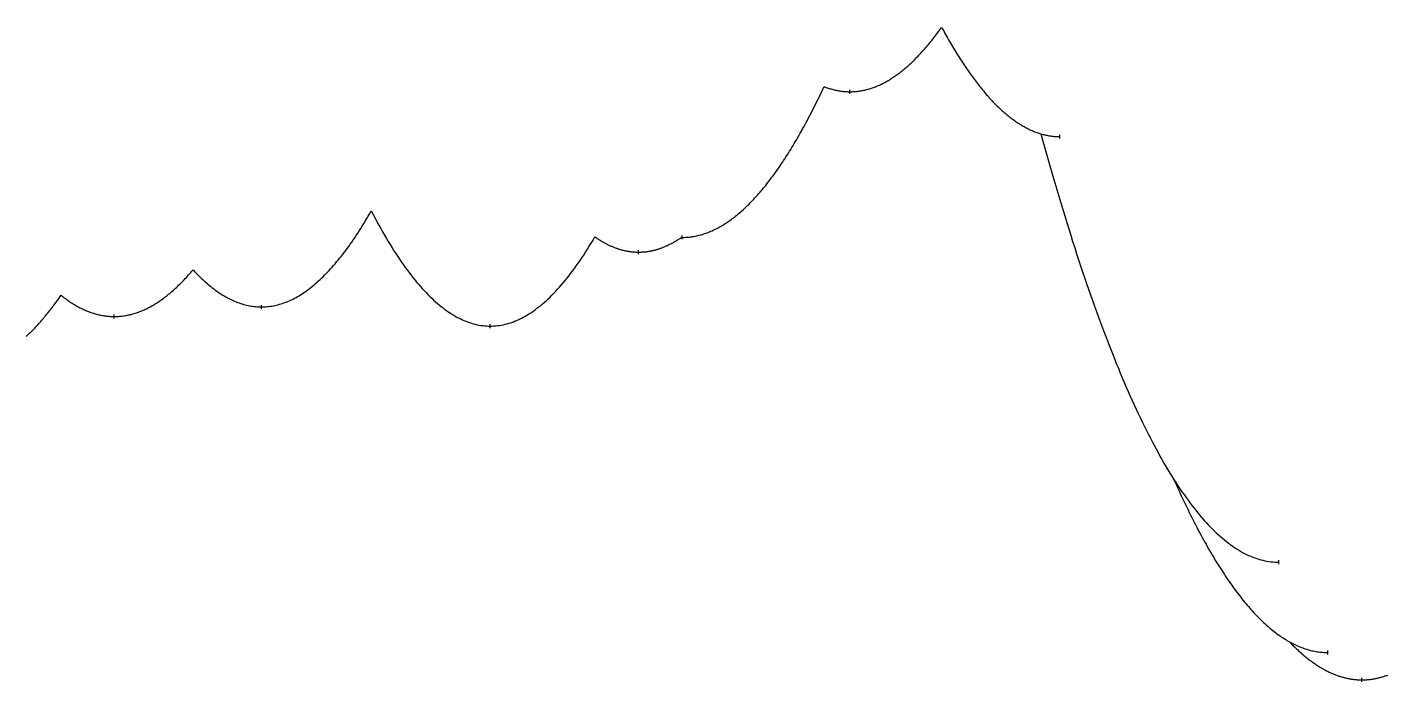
# Model space of a CAD drawing. Header units: metres. Extents: x -24 to 28195, y -4452 to 524.
# Drawn here: x 24665 to 28195, y -4379 to -2680 of the extents above; entities that cross this region are included whole.
import ezdxf

# ---------------------------------------------------------------- set-up
doc = ezdxf.new("R2010")
doc.units = ezdxf.units.M
doc.layers.add('CATENARIES', color=7, linetype='Continuous')
doc.layers.add('CATENARY_VERTEX_TICKS', color=7, linetype='Continuous')

msp = doc.modelspace()

# ---------------------------------------------------------------- linework, layer by layer
at = {"layer": 'CATENARIES'}
for points in [[(26732.9, -2834.2, 0), (26735.5, -2835.2, 0), (26738.1, -2836.1, 0), (26740.6, -2837.1, 0), (26743.2, -2837.9, 0), (26745.8, -2838.8, 0), (26748.3, -2839.6, 0), (26750.9, -2840.3, 0), (26753.5, -2841.1, 0), (26756.1, -2841.7, 0), (26758.6, -2842.4, 0), (26761.2, -2843, 0), (26763.8, -2843.5, 0), (26766.3, -2844.1, 0), (26768.9, -2844.6, 0), (26771.5, -2845, 0), (26774.1, -2845.4, 0), (26776.6, -2845.8, 0), (26779.2, -2846.1, 0), (26781.8, -2846.4, 0), (26784.3, -2846.7, 0), (26786.9, -2846.9, 0), (26789.5, -2847.1, 0), (26792.1, -2847.2, 0), (26794.6, -2847.3, 0), (26797.2, -2847.3, 0), (26799.8, -2847.4, 0), (26802.3, -2847.3, 0), (26804.9, -2847.3, 0), (26807.4, -2847.2, 0), (26810, -2847.1, 0), (26812.6, -2846.9, 0), (26815.1, -2846.7, 0), (26817.7, -2846.4, 0), (26820.3, -2846.1, 0), (26822.8, -2845.8, 0), (26825.4, -2845.4, 0), (26827.9, -2845, 0), (26830.5, -2844.6, 0), (26833.1, -2844.1, 0), (26835.6, -2843.6, 0), (26838.2, -2843, 0), (26840.7, -2842.4, 0), (26843.3, -2841.8, 0), (26845.9, -2841.1, 0), (26848.4, -2840.4, 0), (26851, -2839.6, 0), (26853.5, -2838.8, 0), (26856.1, -2838, 0), (26858.7, -2837.1, 0), (26861.2, -2836.2, 0), (26863.8, -2835.3, 0), (26866.3, -2834.3, 0), (26868.9, -2833.3, 0), (26871.5, -2832.2, 0), (26874, -2831.1, 0), (26876.6, -2830, 0), (26879.1, -2828.8, 0), (26881.7, -2827.6, 0), (26884.3, -2826.3, 0), (26886.8, -2825, 0), (26889.4, -2823.7, 0), (26892, -2822.3, 0), (26894.5, -2820.9, 0), (26897.1, -2819.5, 0), (26899.6, -2818, 0), (26902.2, -2816.4, 0), (26904.8, -2814.9, 0), (26907.3, -2813.3, 0), (26909.9, -2811.6, 0), (26912.4, -2809.9, 0), (26915, -2808.2, 0), (26917.6, -2806.5, 0), (26920.1, -2804.7, 0), (26922.7, -2802.8, 0), (26925.2, -2801, 0), (26927.8, -2799, 0), (26930.4, -2797.1, 0), (26932.9, -2795.1, 0), (26935.5, -2793.1, 0), (26938, -2791, 0), (26940.6, -2788.9, 0), (26943.2, -2786.7, 0), (26945.7, -2784.6, 0), (26948.3, -2782.3, 0), (26950.9, -2780.1, 0), (26953.4, -2777.8, 0), (26956, -2775.4, 0), (26958.5, -2773, 0), (26961.1, -2770.6, 0), (26963.7, -2768.2, 0), (26966.2, -2765.7, 0), (26968.8, -2763.1, 0), (26971.3, -2760.6, 0), (26973.9, -2758, 0), (26976.5, -2755.3, 0), (26979, -2752.6, 0), (26981.6, -2749.9, 0), (26984.1, -2747.1, 0), (26986.7, -2744.3, 0), (26989.3, -2741.5, 0), (26991.8, -2738.6, 0), (26994.4, -2735.7, 0), (26996.9, -2732.7, 0), (26999.5, -2729.7, 0), (27002.1, -2726.7, 0), (27004.6, -2723.6, 0), (27007.2, -2720.5, 0), (27009.8, -2717.3, 0), (27012.3, -2714.1, 0), (27014.9, -2710.9, 0), (27017.4, -2707.6, 0), (27020, -2704.3, 0), (27022.6, -2700.9, 0), (27025.1, -2697.5, 0), (27027.7, -2694.1, 0), (27030.2, -2690.6, 0), (27032.8, -2687.1, 0), (27035.4, -2683.6, 0), (27037.9, -2680, 0)], [(27037.9, -2680, 0), (27040.5, -2684.8, 0), (27043.1, -2689.5, 0), (27045.6, -2694.2, 0), (27048.2, -2698.8, 0), (27050.8, -2703.4, 0), (27053.4, -2708, 0), (27055.9, -2712.5, 0), (27058.5, -2717, 0), (27061.1, -2721.4, 0), (27063.7, -2725.8, 0), (27066.2, -2730.2, 0), (27068.8, -2734.5, 0), (27071.4, -2738.8, 0), (27074, -2743, 0), (27076.5, -2747.2, 0), (27079.1, -2751.4, 0), (27081.7, -2755.5, 0), (27084.3, -2759.6, 0), (27086.9, -2763.6, 0), (27089.4, -2767.6, 0), (27092, -2771.5, 0), (27094.6, -2775.4, 0), (27097.2, -2779.3, 0), (27099.7, -2783.2, 0), (27102.3, -2786.9, 0), (27104.9, -2790.7, 0), (27107.5, -2794.4, 0), (27110, -2798.1, 0), (27112.6, -2801.7, 0), (27115.2, -2805.3, 0), (27117.8, -2808.9, 0), (27120.3, -2812.4, 0), (27122.9, -2815.8, 0), (27125.5, -2819.3, 0), (27128.1, -2822.6, 0), (27130.6, -2826, 0), (27133.2, -2829.3, 0), (27135.8, -2832.6, 0), (27138.4, -2835.8, 0), (27140.9, -2839, 0), (27143.5, -2842.1, 0), (27146.1, -2845.2, 0), (27148.7, -2848.3, 0), (27151.2, -2851.3, 0), (27153.8, -2854.3, 0), (27156.4, -2857.3, 0), (27159, -2860.2, 0), (27161.5, -2863, 0), (27164.1, -2865.9, 0), (27166.7, -2868.6, 0), (27169.3, -2871.4, 0), (27171.8, -2874.1, 0), (27174.4, -2876.7, 0), (27177, -2879.4, 0), (27179.6, -2882, 0), (27182.1, -2884.5, 0), (27184.7, -2887, 0), (27187.3, -2889.5, 0), (27189.9, -2891.9, 0), (27192.4, -2894.3, 0), (27195, -2896.6, 0), (27197.6, -2898.9, 0), (27200.2, -2901.2, 0), (27202.7, -2903.4, 0), (27205.3, -2905.6, 0), (27207.9, -2907.7, 0), (27210.5, -2909.8, 0), (27213, -2911.9, 0), (27215.6, -2913.9, 0), (27218.2, -2915.9, 0), (27220.8, -2917.8, 0), (27223.3, -2919.7, 0), (27225.9, -2921.6, 0), (27228.5, -2923.4, 0), (27231.1, -2925.2, 0), (27233.6, -2926.9, 0), (27236.2, -2928.6, 0), (27238.8, -2930.3, 0), (27241.4, -2931.9, 0), (27243.9, -2933.5, 0), (27246.5, -2935, 0), (27249.1, -2936.5, 0), (27251.7, -2938, 0), (27254.2, -2939.4, 0), (27256.8, -2940.8, 0), (27259.4, -2942.1, 0), (27262, -2943.4, 0), (27264.5, -2944.7, 0), (27267.1, -2945.9, 0), (27269.7, -2947.1, 0), (27272.3, -2948.2, 0), (27274.8, -2949.3, 0), (27277.4, -2950.4, 0), (27280, -2951.4, 0), (27282.6, -2952.4, 0), (27285.1, -2953.3, 0), (27287.7, -2954.2, 0), (27290.3, -2955.1, 0), (27292.9, -2955.9, 0), (27295.5, -2956.7, 0), (27298, -2957.4, 0), (27300.6, -2958.1, 0), (27303.2, -2958.8, 0), (27305.8, -2959.4, 0), (27308.3, -2960, 0), (27310.9, -2960.5, 0), (27313.5, -2961, 0), (27316.1, -2961.5, 0), (27318.6, -2961.9, 0), (27321.2, -2962.3, 0), (27323.8, -2962.6, 0), (27326.4, -2962.9, 0), (27328.9, -2963.2, 0), (27331.5, -2963.4, 0), (27334.1, -2963.6, 0), (27336.7, -2963.7, 0), (27339.2, -2963.8, 0), (27341.8, -2963.9, 0), (27344.4, -2963.9, 0)], [(26362.9, -3225.4, 0), (26364.8, -3225.4, 0), (26367.9, -3225.4, 0), (26371, -3225.3, 0), (26374.1, -3225.2, 0), (26377.2, -3225, 0), (26380.3, -3224.7, 0), (26383.3, -3224.4, 0), (26386.4, -3224.1, 0), (26389.5, -3223.6, 0), (26392.6, -3223.2, 0), (26395.7, -3222.7, 0), (26398.8, -3222.1, 0), (26401.9, -3221.4, 0), (26405, -3220.8, 0), (26408.1, -3220, 0), (26411.2, -3219.2, 0), (26414.3, -3218.4, 0), (26417.4, -3217.5, 0), (26420.5, -3216.5, 0), (26423.6, -3215.5, 0), (26426.7, -3214.4, 0), (26429.8, -3213.3, 0), (26432.8, -3212.1, 0), (26435.9, -3210.8, 0), (26439, -3209.6, 0), (26442.1, -3208.2, 0), (26445.2, -3206.8, 0), (26448.3, -3205.3, 0), (26451.4, -3203.8, 0), (26454.5, -3202.3, 0), (26457.6, -3200.6, 0), (26460.7, -3199, 0), (26463.8, -3197.2, 0), (26466.9, -3195.4, 0), (26470, -3193.6, 0), (26473.1, -3191.7, 0), (26476.2, -3189.7, 0), (26479.2, -3187.7, 0), (26482.3, -3185.7, 0), (26485.4, -3183.5, 0), (26488.5, -3181.4, 0), (26491.6, -3179.1, 0), (26494.7, -3176.8, 0), (26497.8, -3174.5, 0), (26500.9, -3172.1, 0), (26504, -3169.6, 0), (26507.1, -3167.1, 0), (26510.2, -3164.6, 0), (26513.3, -3162, 0), (26516.4, -3159.3, 0), (26519.5, -3156.6, 0), (26522.6, -3153.8, 0), (26525.7, -3150.9, 0), (26528.7, -3148, 0), (26531.8, -3145.1, 0), (26534.9, -3142.1, 0), (26538, -3139, 0), (26541.1, -3135.9, 0), (26544.2, -3132.7, 0), (26547.3, -3129.5, 0), (26550.4, -3126.2, 0), (26553.5, -3122.9, 0), (26556.6, -3119.5, 0), (26559.7, -3116.1, 0), (26562.8, -3112.6, 0), (26565.9, -3109, 0), (26569, -3105.4, 0), (26572.1, -3101.7, 0), (26575.1, -3098, 0), (26578.2, -3094.2, 0), (26581.3, -3090.4, 0), (26584.4, -3086.5, 0), (26587.5, -3082.5, 0), (26590.6, -3078.5, 0), (26593.7, -3074.5, 0), (26596.8, -3070.4, 0), (26599.9, -3066.2, 0), (26603, -3062, 0), (26606.1, -3057.7, 0), (26609.2, -3053.4, 0), (26612.3, -3049, 0), (26615.4, -3044.5, 0), (26618.5, -3040, 0), (26621.6, -3035.5, 0), (26624.6, -3030.8, 0), (26627.7, -3026.2, 0), (26630.8, -3021.5, 0), (26633.9, -3016.7, 0), (26637, -3011.8, 0), (26640.1, -3006.9, 0), (26643.2, -3002, 0), (26646.3, -2997, 0), (26649.4, -2991.9, 0), (26652.5, -2986.8, 0), (26655.6, -2981.7, 0), (26658.7, -2976.4, 0), (26661.8, -2971.1, 0), (26664.9, -2965.8, 0), (26668, -2960.4, 0), (26671, -2955, 0), (26674.1, -2949.5, 0), (26677.2, -2943.9, 0), (26680.3, -2938.3, 0), (26683.4, -2932.6, 0), (26686.5, -2926.9, 0), (26689.6, -2921.1, 0), (26692.7, -2915.2, 0), (26695.8, -2909.3, 0), (26698.9, -2903.4, 0), (26702, -2897.4, 0), (26705.1, -2891.3, 0), (26708.2, -2885.2, 0), (26711.3, -2879, 0), (26714.4, -2872.8, 0), (26717.5, -2866.5, 0), (26720.5, -2860.1, 0), (26723.6, -2853.7, 0), (26726.7, -2847.3, 0), (26729.8, -2840.8, 0), (26732.9, -2834.2, 0)], [(27295.5, -2956.7, 0), (27300.6, -2975.4, 0), (27305.7, -2993.8, 0), (27310.9, -3012.2, 0), (27316, -3030.3, 0), (27321.2, -3048.3, 0), (27326.3, -3066.2, 0), (27331.5, -3083.8, 0), (27336.6, -3101.4, 0), (27341.8, -3118.7, 0), (27346.9, -3135.9, 0), (27352.1, -3152.9, 0), (27357.2, -3169.8, 0), (27362.4, -3186.5, 0), (27367.5, -3203.1, 0), (27372.7, -3219.5, 0), (27377.8, -3235.7, 0), (27383, -3251.8, 0), (27388.1, -3267.7, 0), (27393.3, -3283.4, 0), (27398.4, -3299, 0), (27403.6, -3314.4, 0), (27408.7, -3329.7, 0), (27413.9, -3344.8, 0), (27419, -3359.8, 0), (27424.2, -3374.6, 0), (27429.3, -3389.2, 0), (27434.5, -3403.7, 0), (27439.6, -3418, 0), (27444.8, -3432.1, 0), (27449.9, -3446.1, 0), (27455.1, -3460, 0), (27460.2, -3473.7, 0), (27465.4, -3487.2, 0), (27470.5, -3500.5, 0), (27475.7, -3513.7, 0), (27480.8, -3526.8, 0), (27486, -3539.7, 0), (27491.1, -3552.4, 0), (27496.3, -3565, 0), (27501.4, -3577.4, 0), (27506.6, -3589.7, 0), (27511.7, -3601.8, 0), (27516.9, -3613.7, 0), (27522, -3625.5, 0), (27527.2, -3637.2, 0), (27532.3, -3648.6, 0), (27537.5, -3659.9, 0), (27542.6, -3671.1, 0), (27547.8, -3682.1, 0), (27552.9, -3693, 0), (27558.1, -3703.7, 0), (27563.2, -3714.2, 0), (27568.4, -3724.6, 0), (27573.5, -3734.8, 0), (27578.7, -3744.9, 0), (27583.8, -3754.8, 0), (27589, -3764.6, 0), (27594.1, -3774.2, 0), (27599.3, -3783.6, 0), (27604.4, -3792.9, 0), (27609.6, -3802, 0), (27614.7, -3811, 0), (27619.9, -3819.8, 0), (27625, -3828.5, 0), (27630.2, -3837, 0), (27635.3, -3845.4, 0), (27640.5, -3853.6, 0), (27645.7, -3861.8, 0), (27650.9, -3869.8, 0), (27656.2, -3877.7, 0), (27661.4, -3885.4, 0), (27666.7, -3893, 0), (27671.9, -3900.4, 0), (27677.1, -3907.6, 0), (27682.4, -3914.7, 0), (27687.6, -3921.6, 0), (27692.9, -3928.3, 0), (27698.1, -3934.9, 0), (27703.4, -3941.4, 0), (27708.6, -3947.7, 0), (27713.8, -3953.8, 0), (27719.1, -3959.7, 0), (27724.3, -3965.5, 0), (27729.6, -3971.2, 0), (27734.8, -3976.6, 0), (27740.1, -3982, 0), (27745.3, -3987.1, 0), (27750.5, -3992.1, 0), (27755.8, -3997, 0), (27761, -4001.6, 0), (27766.3, -4006.2, 0), (27771.5, -4010.5, 0), (27776.7, -4014.7, 0), (27782, -4018.8, 0), (27787.2, -4022.7, 0), (27792.5, -4026.4, 0), (27797.7, -4030, 0), (27803, -4033.4, 0), (27808.2, -4036.6, 0), (27813.4, -4039.7, 0), (27818.7, -4042.7, 0), (27823.9, -4045.4, 0), (27829.2, -4048, 0), (27834.4, -4050.5, 0), (27839.7, -4052.8, 0), (27844.9, -4054.9, 0), (27850.1, -4056.9, 0), (27855.4, -4058.7, 0), (27860.6, -4060.4, 0), (27865.9, -4061.9, 0), (27871.1, -4063.3, 0), (27876.4, -4064.5, 0), (27881.6, -4065.5, 0), (27886.8, -4066.4, 0), (27892.1, -4067.1, 0), (27897.3, -4067.6, 0), (27902.6, -4068, 0), (27907.8, -4068.3, 0), (27913, -4068.3, 0)], [(25095.4, -3309.4, 0), (25099.2, -3313.6, 0), (25103.1, -3317.6, 0), (25107, -3321.6, 0), (25110.8, -3325.5, 0), (25114.7, -3329.2, 0), (25118.5, -3332.9, 0), (25122.4, -3336.5, 0), (25126.3, -3340.1, 0), (25130.1, -3343.5, 0), (25134, -3346.8, 0), (25137.8, -3350, 0), (25141.7, -3353.2, 0), (25145.5, -3356.2, 0), (25149.4, -3359.2, 0), (25153.3, -3362.1, 0), (25157.1, -3364.9, 0), (25161, -3367.5, 0), (25164.8, -3370.1, 0), (25168.7, -3372.6, 0), (25172.6, -3375.1, 0), (25176.4, -3377.4, 0), (25180.3, -3379.6, 0), (25184.1, -3381.8, 0), (25188, -3383.8, 0), (25191.9, -3385.8, 0), (25195.7, -3387.6, 0), (25199.6, -3389.4, 0), (25203.4, -3391.1, 0), (25207.3, -3392.7, 0), (25211.1, -3394.2, 0), (25215, -3395.6, 0), (25218.9, -3396.9, 0), (25222.7, -3398.2, 0), (25226.6, -3399.3, 0), (25230.4, -3400.3, 0), (25234.3, -3401.3, 0), (25238.2, -3402.2, 0), (25242, -3402.9, 0), (25245.9, -3403.6, 0), (25249.7, -3404.2, 0), (25253.6, -3404.7, 0), (25257.4, -3405.1, 0), (25261.3, -3405.4, 0), (25265.2, -3405.7, 0), (25269, -3405.8, 0), (25272.9, -3405.9, 0), (25276.8, -3405.8, 0), (25280.7, -3405.7, 0), (25284.6, -3405.4, 0), (25288.5, -3405.1, 0), (25292.4, -3404.7, 0), (25296.3, -3404.2, 0), (25300.2, -3403.6, 0), (25304.1, -3402.9, 0), (25308, -3402.1, 0), (25311.9, -3401.2, 0), (25315.8, -3400.2, 0), (25319.7, -3399.1, 0), (25323.6, -3398, 0), (25327.5, -3396.7, 0), (25331.4, -3395.4, 0), (25335.4, -3393.9, 0), (25339.3, -3392.4, 0), (25343.2, -3390.7, 0), (25347.1, -3389, 0), (25351, -3387.2, 0), (25354.9, -3385.3, 0), (25358.8, -3383.3, 0), (25362.7, -3381.2, 0), (25366.6, -3379, 0), (25370.5, -3376.7, 0), (25374.4, -3374.3, 0), (25378.3, -3371.8, 0), (25382.2, -3369.3, 0), (25386.1, -3366.6, 0), (25390, -3363.9, 0), (25393.9, -3361, 0), (25397.8, -3358.1, 0), (25401.7, -3355, 0), (25405.6, -3351.9, 0), (25409.5, -3348.7, 0), (25413.4, -3345.4, 0), (25417.4, -3342, 0), (25421.3, -3338.5, 0), (25425.2, -3334.9, 0), (25429.1, -3331.2, 0), (25433, -3327.4, 0), (25436.9, -3323.5, 0), (25440.8, -3319.5, 0), (25444.7, -3315.5, 0), (25448.6, -3311.3, 0), (25452.5, -3307.1, 0), (25456.4, -3302.7, 0), (25460.3, -3298.3, 0), (25464.2, -3293.8, 0), (25468.1, -3289.1, 0), (25472, -3284.4, 0), (25475.9, -3279.6, 0), (25479.8, -3274.7, 0), (25483.7, -3269.7, 0), (25487.6, -3264.6, 0), (25491.5, -3259.4, 0), (25495.4, -3254.1, 0), (25499.3, -3248.7, 0), (25503.3, -3243.2, 0), (25507.2, -3237.7, 0), (25511.1, -3232, 0), (25515, -3226.3, 0), (25518.9, -3220.4, 0), (25522.8, -3214.5, 0), (25526.7, -3208.4, 0), (25530.6, -3202.3, 0), (25534.5, -3196.1, 0), (25538.4, -3189.7, 0), (25542.3, -3183.3, 0), (25546.2, -3176.8, 0), (25550.1, -3170.2, 0), (25554, -3163.5, 0), (25557.9, -3156.7, 0)], [(25557.9, -3156.7, 0), (25562.8, -3166.1, 0), (25567.7, -3175.4, 0), (25572.6, -3184.6, 0), (25577.5, -3193.5, 0), (25582.4, -3202.4, 0), (25587.3, -3211.1, 0), (25592.2, -3219.6, 0), (25597.1, -3228, 0), (25602, -3236.2, 0), (25606.9, -3244.2, 0), (25611.8, -3252.2, 0), (25616.7, -3259.9, 0), (25621.6, -3267.5, 0), (25626.5, -3275, 0), (25631.4, -3282.3, 0), (25636.3, -3289.5, 0), (25641.2, -3296.5, 0), (25646.1, -3303.3, 0), (25651, -3310, 0), (25655.9, -3316.6, 0), (25660.8, -3323, 0), (25665.7, -3329.2, 0), (25670.6, -3335.3, 0), (25675.5, -3341.3, 0), (25680.4, -3347, 0), (25685.3, -3352.7, 0), (25690.2, -3358.2, 0), (25695.1, -3363.5, 0), (25700, -3368.7, 0), (25704.9, -3373.7, 0), (25709.8, -3378.6, 0), (25714.7, -3383.4, 0), (25719.6, -3388, 0), (25724.5, -3392.4, 0), (25729.4, -3396.7, 0), (25734.3, -3400.8, 0), (25739.2, -3404.8, 0), (25744.1, -3408.6, 0), (25749, -3412.3, 0), (25753.9, -3415.8, 0), (25758.8, -3419.2, 0), (25763.7, -3422.4, 0), (25768.6, -3425.5, 0), (25773.5, -3428.5, 0), (25778.4, -3431.2, 0), (25783.3, -3433.9, 0), (25788.2, -3436.3, 0), (25793.1, -3438.7, 0), (25798, -3440.8, 0), (25802.9, -3442.9, 0), (25807.8, -3444.8, 0), (25812.7, -3446.5, 0), (25817.6, -3448.1, 0), (25822.5, -3449.5, 0), (25827.4, -3450.8, 0), (25832.3, -3451.9, 0), (25837.2, -3452.9, 0), (25842.1, -3453.7, 0), (25847, -3454.4, 0), (25851.9, -3454.9, 0), (25856.8, -3455.3, 0), (25861.7, -3455.5, 0), (25866.6, -3455.6, 0), (25871.5, -3455.5, 0), (25876.3, -3455.3, 0), (25881.2, -3454.9, 0), (25886, -3454.4, 0), (25890.9, -3453.7, 0), (25895.7, -3452.9, 0), (25900.6, -3452, 0), (25905.4, -3450.9, 0), (25910.3, -3449.6, 0), (25915.1, -3448.2, 0), (25920, -3446.7, 0), (25924.8, -3445, 0), (25929.7, -3443.1, 0), (25934.5, -3441.1, 0), (25939.4, -3439, 0), (25944.2, -3436.7, 0), (25949.1, -3434.3, 0), (25953.9, -3431.7, 0), (25958.8, -3429, 0), (25963.6, -3426.1, 0), (25968.5, -3423.1, 0), (25973.3, -3419.9, 0), (25978.2, -3416.6, 0), (25983, -3413.2, 0), (25987.9, -3409.5, 0), (25992.7, -3405.8, 0), (25997.6, -3401.9, 0), (26002.5, -3397.8, 0), (26007.3, -3393.6, 0), (26012.2, -3389.3, 0), (26017, -3384.8, 0), (26021.9, -3380.1, 0), (26026.7, -3375.3, 0), (26031.6, -3370.4, 0), (26036.4, -3365.3, 0), (26041.3, -3360.1, 0), (26046.1, -3354.7, 0), (26051, -3349.2, 0), (26055.8, -3343.5, 0), (26060.7, -3337.7, 0), (26065.5, -3331.7, 0), (26070.4, -3325.6, 0), (26075.2, -3319.3, 0), (26080.1, -3312.9, 0), (26084.9, -3306.3, 0), (26089.8, -3299.6, 0), (26094.6, -3292.7, 0), (26099.5, -3285.7, 0), (26104.3, -3278.5, 0), (26109.2, -3271.2, 0), (26114, -3263.7, 0), (26118.9, -3256.1, 0), (26123.7, -3248.4, 0), (26128.6, -3240.5, 0), (26133.4, -3232.4, 0), (26138.3, -3224.2, 0)], [(26138.3, -3224.2, 0), (26140.2, -3225.5, 0), (26142.1, -3226.8, 0), (26144, -3228, 0), (26145.8, -3229.3, 0), (26147.7, -3230.5, 0), (26149.6, -3231.7, 0), (26151.5, -3232.9, 0), (26153.4, -3234, 0), (26155.3, -3235.1, 0), (26157.2, -3236.2, 0), (26159, -3237.3, 0), (26160.9, -3238.4, 0), (26162.8, -3239.4, 0), (26164.7, -3240.4, 0), (26166.6, -3241.4, 0), (26168.5, -3242.4, 0), (26170.4, -3243.4, 0), (26172.3, -3244.3, 0), (26174.1, -3245.2, 0), (26176, -3246.1, 0), (26177.9, -3246.9, 0), (26179.8, -3247.8, 0), (26181.7, -3248.6, 0), (26183.6, -3249.4, 0), (26185.5, -3250.2, 0), (26187.3, -3250.9, 0), (26189.2, -3251.7, 0), (26191.1, -3252.4, 0), (26193, -3253.1, 0), (26194.9, -3253.7, 0), (26196.8, -3254.4, 0), (26198.7, -3255, 0), (26200.5, -3255.6, 0), (26202.4, -3256.2, 0), (26204.3, -3256.7, 0), (26206.2, -3257.3, 0), (26208.1, -3257.8, 0), (26210, -3258.3, 0), (26211.9, -3258.7, 0), (26213.8, -3259.2, 0), (26215.6, -3259.6, 0), (26217.5, -3260, 0), (26219.4, -3260.4, 0), (26221.3, -3260.8, 0), (26223.2, -3261.1, 0), (26225.1, -3261.4, 0), (26227, -3261.7, 0), (26228.8, -3262, 0), (26230.7, -3262.2, 0), (26232.6, -3262.5, 0), (26234.5, -3262.7, 0), (26236.4, -3262.9, 0), (26238.3, -3263, 0), (26240.2, -3263.2, 0), (26242, -3263.3, 0), (26243.9, -3263.4, 0), (26245.8, -3263.5, 0), (26247.7, -3263.5, 0), (26249.6, -3263.6, 0), (26251.5, -3263.6, 0), (26253.4, -3263.6, 0), (26255.3, -3263.5, 0), (26257.1, -3263.5, 0), (26259, -3263.4, 0), (26260.9, -3263.3, 0), (26262.8, -3263.2, 0), (26264.7, -3263, 0), (26266.6, -3262.9, 0), (26268.5, -3262.7, 0), (26270.4, -3262.5, 0), (26272.3, -3262.2, 0), (26274.1, -3262, 0), (26276, -3261.7, 0), (26277.9, -3261.4, 0), (26279.8, -3261.1, 0), (26281.7, -3260.8, 0), (26283.6, -3260.4, 0), (26285.5, -3260, 0), (26287.4, -3259.6, 0), (26289.3, -3259.2, 0), (26291.1, -3258.7, 0), (26293, -3258.3, 0), (26294.9, -3257.8, 0), (26296.8, -3257.3, 0), (26298.7, -3256.7, 0), (26300.6, -3256.2, 0), (26302.5, -3255.6, 0), (26304.4, -3255, 0), (26306.3, -3254.4, 0), (26308.1, -3253.7, 0), (26310, -3253, 0), (26311.9, -3252.3, 0), (26313.8, -3251.6, 0), (26315.7, -3250.9, 0), (26317.6, -3250.1, 0), (26319.5, -3249.4, 0), (26321.4, -3248.6, 0), (26323.3, -3247.7, 0), (26325.1, -3246.9, 0), (26327, -3246, 0), (26328.9, -3245.1, 0), (26330.8, -3244.2, 0), (26332.7, -3243.3, 0), (26334.6, -3242.3, 0), (26336.5, -3241.4, 0), (26338.4, -3240.4, 0), (26340.3, -3239.4, 0), (26342.1, -3238.3, 0), (26344, -3237.2, 0), (26345.9, -3236.2, 0), (26347.8, -3235.1, 0), (26349.7, -3233.9, 0), (26351.6, -3232.8, 0), (26353.5, -3231.6, 0), (26355.4, -3230.4, 0), (26357.3, -3229.2, 0), (26359.1, -3227.9, 0), (26361, -3226.7, 0), (26362.9, -3225.4, 0)], [(24752.9, -3375.5, 0), (24755.8, -3377.8, 0), (24758.7, -3380, 0), (24761.5, -3382.2, 0), (24764.4, -3384.3, 0), (24767.3, -3386.4, 0), (24770.2, -3388.5, 0), (24773.1, -3390.5, 0), (24775.9, -3392.4, 0), (24778.8, -3394.3, 0), (24781.7, -3396.2, 0), (24784.6, -3398, 0), (24787.4, -3399.7, 0), (24790.3, -3401.4, 0), (24793.2, -3403.1, 0), (24796.1, -3404.7, 0), (24798.9, -3406.3, 0), (24801.8, -3407.8, 0), (24804.7, -3409.2, 0), (24807.6, -3410.7, 0), (24810.4, -3412, 0), (24813.3, -3413.3, 0), (24816.2, -3414.6, 0), (24819.1, -3415.8, 0), (24821.9, -3417, 0), (24824.8, -3418.1, 0), (24827.7, -3419.2, 0), (24830.6, -3420.3, 0), (24833.4, -3421.2, 0), (24836.3, -3422.2, 0), (24839.2, -3423.1, 0), (24842.1, -3423.9, 0), (24845, -3424.7, 0), (24847.8, -3425.4, 0), (24850.7, -3426.1, 0), (24853.6, -3426.8, 0), (24856.5, -3427.4, 0), (24859.3, -3427.9, 0), (24862.2, -3428.4, 0), (24865.1, -3428.9, 0), (24868, -3429.3, 0), (24870.8, -3429.7, 0), (24873.7, -3430, 0), (24876.6, -3430.2, 0), (24879.5, -3430.5, 0), (24882.3, -3430.6, 0), (24885.2, -3430.8, 0), (24888.1, -3430.8, 0), (24891, -3430.8, 0), (24893.8, -3430.8, 0), (24896.7, -3430.8, 0), (24899.6, -3430.6, 0), (24902.5, -3430.5, 0), (24905.4, -3430.2, 0), (24908.2, -3430, 0), (24911.1, -3429.7, 0), (24914, -3429.3, 0), (24916.9, -3428.9, 0), (24919.8, -3428.4, 0), (24922.6, -3427.9, 0), (24925.5, -3427.4, 0), (24928.4, -3426.8, 0), (24931.3, -3426.1, 0), (24934.2, -3425.4, 0), (24937, -3424.7, 0), (24939.9, -3423.9, 0), (24942.8, -3423.1, 0), (24945.7, -3422.2, 0), (24948.6, -3421.2, 0), (24951.4, -3420.2, 0), (24954.3, -3419.2, 0), (24957.2, -3418.1, 0), (24960.1, -3417, 0), (24962.9, -3415.8, 0), (24965.8, -3414.6, 0), (24968.7, -3413.3, 0), (24971.6, -3412, 0), (24974.5, -3410.6, 0), (24977.3, -3409.2, 0), (24980.2, -3407.7, 0), (24983.1, -3406.2, 0), (24986, -3404.6, 0), (24988.9, -3403, 0), (24991.7, -3401.4, 0), (24994.6, -3399.7, 0), (24997.5, -3397.9, 0), (25000.4, -3396.1, 0), (25003.3, -3394.2, 0), (25006.1, -3392.3, 0), (25009, -3390.4, 0), (25011.9, -3388.4, 0), (25014.8, -3386.3, 0), (25017.7, -3384.2, 0), (25020.5, -3382.1, 0), (25023.4, -3379.9, 0), (25026.3, -3377.7, 0), (25029.2, -3375.4, 0), (25032, -3373, 0), (25034.9, -3370.7, 0), (25037.8, -3368.2, 0), (25040.7, -3365.7, 0), (25043.6, -3363.2, 0), (25046.4, -3360.6, 0), (25049.3, -3358, 0), (25052.2, -3355.3, 0), (25055.1, -3352.6, 0), (25058, -3349.8, 0), (25060.8, -3347, 0), (25063.7, -3344.1, 0), (25066.6, -3341.2, 0), (25069.5, -3338.3, 0), (25072.4, -3335.3, 0), (25075.2, -3332.2, 0), (25078.1, -3329.1, 0), (25081, -3325.9, 0), (25083.9, -3322.7, 0), (25086.8, -3319.5, 0), (25089.6, -3316.2, 0), (25092.5, -3312.8, 0), (25095.4, -3309.4, 0)], [(24662.9, -3482, 0), (24665.4, -3479.7, 0), (24667.9, -3477.4, 0), (24670.4, -3475, 0), (24672.9, -3472.6, 0), (24675.4, -3470.1, 0), (24677.9, -3467.6, 0), (24680.4, -3465.1, 0), (24682.9, -3462.5, 0), (24685.4, -3459.9, 0), (24687.9, -3457.3, 0), (24690.4, -3454.6, 0), (24692.9, -3451.9, 0), (24695.4, -3449.1, 0), (24697.9, -3446.3, 0), (24700.4, -3443.5, 0), (24702.9, -3440.6, 0), (24705.4, -3437.7, 0), (24707.9, -3434.8, 0), (24710.4, -3431.8, 0), (24712.9, -3428.8, 0), (24715.4, -3425.7, 0), (24717.9, -3422.7, 0), (24720.4, -3419.5, 0), (24722.9, -3416.4, 0), (24725.4, -3413.2, 0), (24727.9, -3409.9, 0), (24730.4, -3406.7, 0), (24732.9, -3403.3, 0), (24735.4, -3400, 0), (24737.9, -3396.6, 0), (24740.4, -3393.2, 0), (24742.9, -3389.7, 0), (24745.4, -3386.2, 0), (24747.9, -3382.7, 0), (24750.4, -3379.1, 0), (24752.9, -3375.5, 0)], [(27640.5, -3853.6, 0), (27643.8, -3861.1, 0), (27647.1, -3868.5, 0), (27650.5, -3875.9, 0), (27653.8, -3883.2, 0), (27657.1, -3890.4, 0), (27660.5, -3897.6, 0), (27663.8, -3904.7, 0), (27667.1, -3911.8, 0), (27670.5, -3918.7, 0), (27673.8, -3925.7, 0), (27677.1, -3932.5, 0), (27680.5, -3939.3, 0), (27683.8, -3946, 0), (27687.1, -3952.7, 0), (27690.5, -3959.3, 0), (27693.8, -3965.9, 0), (27697.1, -3972.3, 0), (27700.5, -3978.7, 0), (27703.8, -3985.1, 0), (27707.1, -3991.4, 0), (27710.5, -3997.6, 0), (27713.8, -4003.8, 0), (27717.1, -4009.9, 0), (27720.5, -4015.9, 0), (27723.8, -4021.9, 0), (27727.1, -4027.8, 0), (27730.5, -4033.6, 0), (27733.8, -4039.4, 0), (27737.1, -4045.1, 0), (27740.5, -4050.7, 0), (27743.8, -4056.3, 0), (27747.1, -4061.9, 0), (27750.5, -4067.3, 0), (27753.8, -4072.7, 0), (27757.1, -4078.1, 0), (27760.5, -4083.3, 0), (27763.8, -4088.5, 0), (27767.1, -4093.7, 0), (27770.5, -4098.8, 0), (27773.8, -4103.8, 0), (27777.1, -4108.8, 0), (27780.5, -4113.7, 0), (27783.8, -4118.5, 0), (27787.1, -4123.3, 0), (27790.5, -4128, 0), (27793.8, -4132.6, 0), (27797.1, -4137.2, 0), (27800.5, -4141.7, 0), (27803.8, -4146.2, 0), (27807.1, -4150.6, 0), (27810.5, -4154.9, 0), (27813.8, -4159.2, 0), (27817.1, -4163.4, 0), (27820.5, -4167.5, 0), (27823.8, -4171.6, 0), (27827.1, -4175.6, 0), (27830.5, -4179.5, 0), (27833.8, -4183.4, 0), (27837.1, -4187.3, 0), (27840.5, -4191, 0), (27843.8, -4194.7, 0), (27847.1, -4198.4, 0), (27850.5, -4202, 0), (27853.8, -4205.5, 0), (27857.1, -4208.9, 0), (27860.5, -4212.3, 0), (27863.8, -4215.6, 0), (27867.1, -4218.9, 0), (27870.5, -4222.1, 0), (27873.8, -4225.2, 0), (27877.1, -4228.3, 0), (27880.5, -4231.3, 0), (27883.8, -4234.3, 0), (27887.1, -4237.2, 0), (27890.5, -4240, 0), (27893.8, -4242.8, 0), (27897.1, -4245.5, 0), (27900.5, -4248.1, 0), (27903.8, -4250.7, 0), (27907.1, -4253.2, 0), (27910.5, -4255.6, 0), (27913.8, -4258, 0), (27917.1, -4260.4, 0), (27920.5, -4262.6, 0), (27923.8, -4264.8, 0), (27927.1, -4267, 0), (27930.5, -4269, 0), (27933.8, -4271.1, 0), (27937.1, -4273, 0), (27940.5, -4274.9, 0), (27943.9, -4276.8, 0), (27947.3, -4278.6, 0), (27950.7, -4280.3, 0), (27954.2, -4282, 0), (27957.6, -4283.6, 0), (27961, -4285.2, 0), (27964.4, -4286.7, 0), (27967.9, -4288.1, 0), (27971.3, -4289.4, 0), (27974.7, -4290.7, 0), (27978.2, -4291.9, 0), (27981.6, -4293.1, 0), (27985, -4294.2, 0), (27988.4, -4295.2, 0), (27991.9, -4296.2, 0), (27995.3, -4297, 0), (27998.7, -4297.9, 0), (28002.2, -4298.6, 0), (28005.6, -4299.3, 0), (28009, -4299.9, 0), (28012.4, -4300.5, 0), (28015.9, -4301, 0), (28019.3, -4301.4, 0), (28022.7, -4301.8, 0), (28026.2, -4302.1, 0), (28029.6, -4302.3, 0), (28033, -4302.5, 0), (28036.4, -4302.6, 0), (28039.9, -4302.6, 0)], [(27940.5, -4274.9, 0), (27942.6, -4277.1, 0), (27944.7, -4279.3, 0), (27946.9, -4281.5, 0), (27949, -4283.7, 0), (27951.1, -4285.8, 0), (27953.3, -4287.9, 0), (27955.4, -4290, 0), (27957.5, -4292, 0), (27959.7, -4294.1, 0), (27961.8, -4296.1, 0), (27964, -4298, 0), (27966.1, -4300, 0), (27968.2, -4301.9, 0), (27970.4, -4303.8, 0), (27972.5, -4305.7, 0), (27974.6, -4307.5, 0), (27976.8, -4309.4, 0), (27978.9, -4311.2, 0), (27981.1, -4312.9, 0), (27983.2, -4314.7, 0), (27985.3, -4316.4, 0), (27987.5, -4318.1, 0), (27989.6, -4319.8, 0), (27991.7, -4321.4, 0), (27993.9, -4323, 0), (27996, -4324.6, 0), (27998.1, -4326.2, 0), (28000.3, -4327.7, 0), (28002.4, -4329.3, 0), (28004.6, -4330.7, 0), (28006.7, -4332.2, 0), (28008.8, -4333.7, 0), (28011, -4335.1, 0), (28013.1, -4336.5, 0), (28015.2, -4337.8, 0), (28017.4, -4339.2, 0), (28019.5, -4340.5, 0), (28021.7, -4341.8, 0), (28023.8, -4343, 0), (28025.9, -4344.3, 0), (28028.1, -4345.5, 0), (28030.2, -4346.7, 0), (28032.3, -4347.8, 0), (28034.5, -4348.9, 0), (28036.6, -4350.1, 0), (28038.7, -4351.1, 0), (28040.9, -4352.2, 0), (28043, -4353.2, 0), (28045.2, -4354.2, 0), (28047.3, -4355.2, 0), (28049.4, -4356.2, 0), (28051.6, -4357.1, 0), (28053.7, -4358, 0), (28055.8, -4358.9, 0), (28058, -4359.7, 0), (28060.1, -4360.6, 0), (28062.3, -4361.4, 0), (28064.4, -4362.1, 0), (28066.5, -4362.9, 0), (28068.7, -4363.6, 0), (28070.8, -4364.3, 0), (28072.9, -4365, 0), (28075.1, -4365.6, 0), (28077.2, -4366.3, 0), (28079.3, -4366.9, 0), (28081.5, -4367.4, 0), (28083.6, -4368, 0), (28085.8, -4368.5, 0), (28087.9, -4369, 0), (28090, -4369.5, 0), (28092.2, -4369.9, 0), (28094.3, -4370.3, 0), (28096.4, -4370.7, 0), (28098.6, -4371.1, 0), (28100.7, -4371.5, 0), (28102.9, -4371.8, 0), (28105, -4372.1, 0), (28107.1, -4372.3, 0), (28109.3, -4372.6, 0), (28111.4, -4372.8, 0), (28113.5, -4373, 0), (28115.7, -4373.1, 0), (28117.8, -4373.3, 0), (28119.9, -4373.4, 0), (28122.1, -4373.5, 0), (28124.2, -4373.6, 0), (28126.4, -4373.6, 0), (28128.5, -4373.6, 0), (28130.7, -4373.6, 0), (28132.8, -4373.6, 0), (28135, -4373.5, 0), (28137.1, -4373.4, 0), (28139.3, -4373.3, 0), (28141.5, -4373.1, 0), (28143.6, -4373, 0), (28145.8, -4372.8, 0), (28147.9, -4372.5, 0), (28150.1, -4372.3, 0), (28152.3, -4372, 0), (28154.4, -4371.7, 0), (28156.6, -4371.4, 0), (28158.7, -4371.1, 0), (28160.9, -4370.7, 0), (28163.1, -4370.3, 0), (28165.2, -4369.8, 0), (28167.4, -4369.4, 0), (28169.5, -4368.9, 0), (28171.7, -4368.4, 0), (28173.9, -4367.9, 0), (28176, -4367.3, 0), (28178.2, -4366.7, 0), (28180.3, -4366.1, 0), (28182.5, -4365.5, 0), (28184.7, -4364.8, 0), (28186.8, -4364.1, 0), (28189, -4363.4, 0), (28191.1, -4362.7, 0), (28193.3, -4361.9, 0), (28195.5, -4361.1, 0)]]:
    msp.add_polyline3d(points, dxfattribs=at)
at = {"layer": 'CATENARY_VERTEX_TICKS'}
for p, q in [((26799.8, -2852.4), (26799.8, -2842.4)), ((27344.4, -2968.9), (27344.4, -2958.9)), ((26364.8, -3230.4), (26364.8, -3220.4)), ((26251.5, -3268.6), (26251.5, -3258.6)), ((25272.9, -3410.9), (25272.9, -3400.9)), ((24891, -3435.8), (24891, -3425.8)), ((25866.6, -3460.6), (25866.6, -3450.6)), ((27913, -4073.3), (27913, -4063.3)), ((28039.9, -4307.6), (28039.9, -4297.6)), ((28128.5, -4378.6), (28128.5, -4368.6))]:
    msp.add_line(p, q, dxfattribs=at)

doc.saveas('drawing.dxf')
